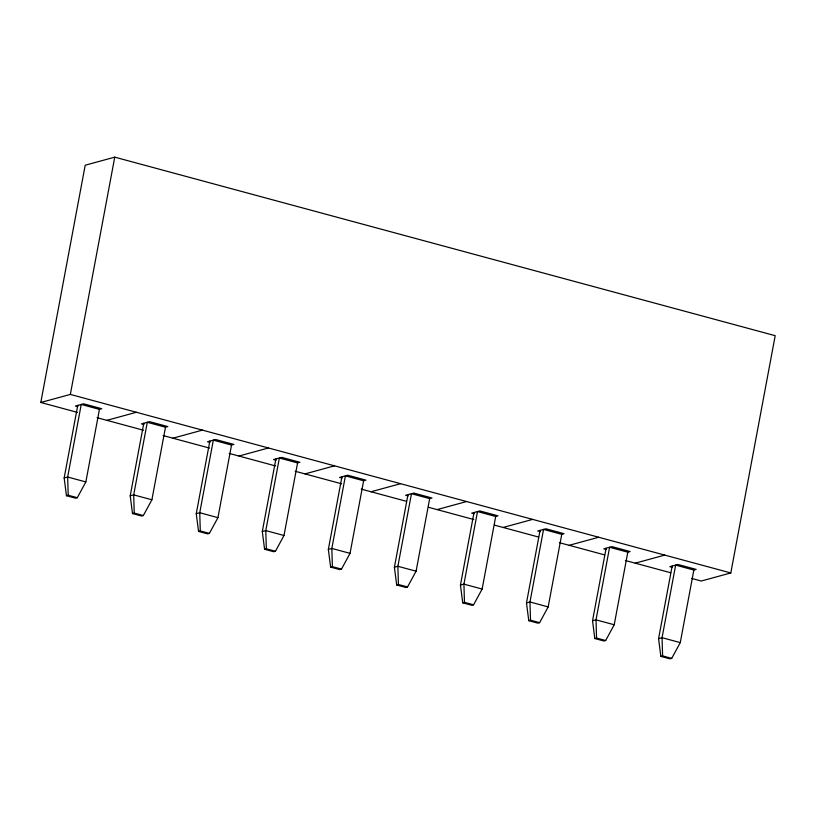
<?xml version="1.0" encoding="UTF-8"?>
<svg xmlns="http://www.w3.org/2000/svg" width="816" height="816" viewBox="0 0 816 816"><rect width="100%" height="100%" fill="white"/><g stroke="black" fill="none" stroke-linecap="round" stroke-linejoin="round"><path stroke-width="1.22" d="M77.489 412.406L40.8 402.482L85.201 165.22L114.75 157.151L775.2 335.682L730.799 572.954L701.25 581.023L691.468 578.371M40.8 402.482L70.339 394.424L114.75 157.151M77.846 406.684L75.419 406.031L83.569 403.808L101.765 408.724L99.44 409.367L85.853 481.94L77.296 497.699L75.551 498.168L66.453 495.71L64.168 477.972L77.744 405.399M143.891 424.544L141.464 423.881L149.614 421.658L167.81 426.584L165.485 427.217L151.898 499.79L143.341 515.549L141.596 516.028L132.498 513.57L130.213 495.822L143.789 423.249M209.936 442.394L207.509 441.742L215.659 439.518L233.855 444.434L231.53 445.067L217.943 517.65L209.396 533.399L207.641 533.878L198.543 531.42L196.258 513.682L209.845 441.099M275.981 460.244L273.554 459.592L281.704 457.368L299.9 462.284L297.575 462.927L283.988 535.5L275.441 551.259L273.697 551.728L264.588 549.27L262.303 531.532L275.89 458.959M342.026 478.094L339.599 477.442L347.749 475.218L365.945 480.145L363.62 480.777L350.044 553.35L341.486 569.109L339.742 569.588L330.633 567.12L328.348 549.382L341.935 476.809M408.071 495.955L405.654 495.292L413.794 493.068L431.99 497.995L429.665 498.627L416.089 571.2L407.531 586.959L405.787 587.438L396.678 584.98L394.393 567.242L407.98 494.659M474.116 513.805L471.699 513.152L479.839 510.928L498.035 515.845L495.71 516.477L482.134 589.06L473.576 604.819L471.832 605.288L462.723 602.83L460.438 585.092L474.025 512.509M540.161 531.655L537.744 531.002L545.884 528.778L564.08 533.695L561.755 534.337L548.179 606.91L539.621 622.669L537.877 623.149L528.768 620.68L526.483 602.942L540.07 530.369M606.217 549.515L603.789 548.852L611.929 546.628L630.125 551.555L627.8 552.187L614.224 624.76L605.666 640.519L603.922 640.999L594.813 638.54L592.528 620.792L606.115 548.219M672.262 567.365L669.834 566.712L677.974 564.488L696.17 569.405L693.845 570.037L680.269 642.62L671.711 658.379L669.967 658.849L660.858 656.39L658.573 638.653L672.16 566.069M106.845 420.342L136.384 412.274M172.89 438.192L202.429 430.124M64.168 477.972L67.657 477.023L85.853 481.94M66.453 495.71L68.197 495.241L77.296 497.699M238.935 456.042L268.484 447.974M130.213 495.822L133.702 494.873L151.898 499.79M132.498 513.57L134.242 513.091L143.341 515.549M304.98 473.902L334.529 465.834M196.258 513.682L199.747 512.723L217.943 517.65M198.543 531.42L200.287 530.941L209.396 533.399M371.025 491.752L400.574 483.684M262.303 531.532L265.792 530.584L283.988 535.5M264.588 549.27L266.332 548.791L275.441 551.259M437.07 509.602L466.619 501.534M328.348 549.382L331.837 548.434L350.044 553.35M330.633 567.12L332.377 566.651L341.486 569.109M503.115 527.462L532.664 519.394M394.393 567.242L397.882 566.284L416.089 571.2M396.678 584.98L398.422 584.501L407.531 586.959M569.16 545.312L598.709 537.244M460.438 585.092L463.927 584.134L482.134 589.06M462.723 602.83L464.467 602.351L473.576 604.819M635.205 563.162L664.754 555.094M526.483 602.942L529.972 601.994L548.179 606.91M528.768 620.68L530.512 620.211L539.621 622.669M592.528 620.792L596.017 619.844L614.224 624.76M594.813 638.54L596.557 638.061L605.666 640.519M658.573 638.653L662.062 637.694L680.269 642.62M660.858 656.39L662.602 655.911L671.711 658.379M70.339 394.424L730.799 572.954M99.44 409.367L81.243 404.44L67.657 477.023L68.197 495.241M165.485 427.217L147.288 422.3L133.702 494.873L134.242 513.091M231.53 445.067L213.333 440.15L199.747 512.723L200.287 530.941M297.575 462.927L279.378 458L265.792 530.584L266.332 548.791M363.62 480.777L345.423 475.85L331.837 548.434L332.377 566.651M429.665 498.627L411.468 493.711L397.882 566.284L398.422 584.501M495.71 516.477L477.513 511.561L463.927 584.134L464.467 602.351M561.755 534.337L543.558 529.411L529.972 601.994L530.512 620.211M627.8 552.187L609.603 547.271L596.017 619.844L596.557 638.061M693.845 570.037L675.648 565.121L662.062 637.694L662.602 655.911M97.063 417.69L143.534 430.256M163.108 435.55L209.579 448.106M229.153 453.4L275.624 465.967M295.198 471.25L341.669 483.817M361.243 489.11L406.49 501.34M428.512 507.287L473.759 519.527M494.557 525.147L538.591 537.05M559.378 542.671L604.636 554.9M625.423 560.521L670.681 572.75"/></g></svg>
